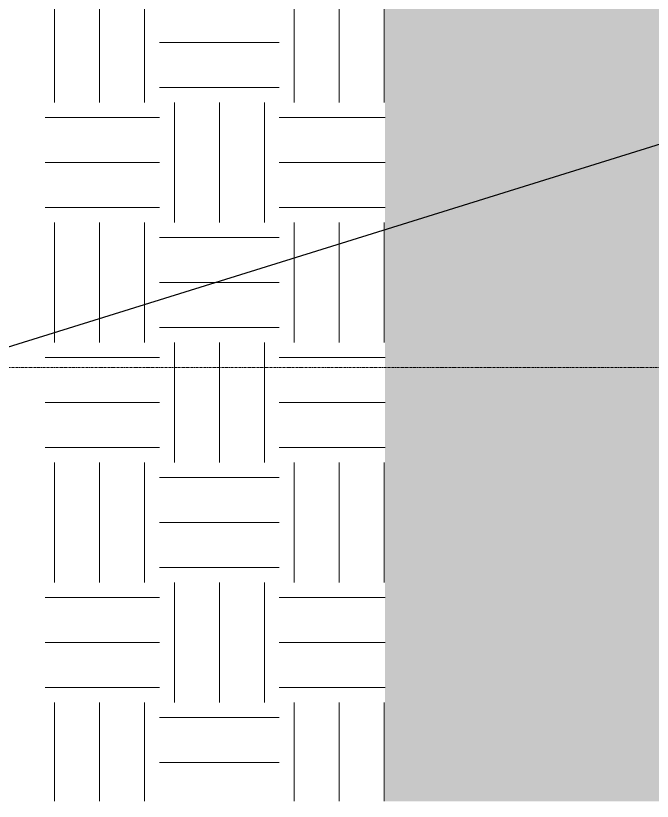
# Model space of a CAD drawing. Header units: inches. Extents: x -4168 to 4202, y -264 to 629.
# Drawn here: x 1930.7 to 2058.1, y -238.8 to -81.6 of the extents above; entities that cross this region are included whole.
import ezdxf

# ---------------------------------------------------------------- set-up
doc = ezdxf.new("R2010")
doc.units = ezdxf.units.IN
doc.header["$MEASUREMENT"] = 0
doc.linetypes.add('Grid Line 1_2_', pattern=[0.875, 0.5, -0.125, 0.125, -0.125])
for name, color, linetype, lineweight in [('0-5', 90, 'Continuous', 5), ('A-FLOR-LEVL-1', 51, 'Grid Line 1_2_', 9), ('C-TOPO-1', 252, 'Continuous', 9), ('G-ANNO-TEXT', 231, 'Continuous', 30)]:
    doc.layers.add(name, color=color, linetype=linetype, lineweight=lineweight)
pattern_1 = [(0, (-2936.56, 0), (24, 24), [24, -24]), (0, (-2936.56, 9), (24, 24), [24, -24]), (0, (-2936.56, 18), (24, 24), [24, -24]), (90, (-2933.56, 21), (-24, 24), [24, -24]), (90, (-2924.56, 21), (-24, 24), [24, -24]), (90, (-2915.56, 21), (-24, 24), [24, -24])]

# ---------------------------------------------------------------- blocks, each defined once
blk = doc.blocks.new('CTR  - Topography_rvt-3-BUILDING ELEVATION - WEST - BASEMENT WALL')
at = {"layer": 'C-TOPO-1'}
h = blk.add_hatch(dxfattribs=at)
h.set_pattern_fill('FP_3', color=256, style=0, pattern_type=2)
h.set_pattern_definition(pattern_1)
h.paths.add_polyline_path([(-4072, -238.76), (-4064.23, -238.76), (-4064.23, -59.95), (-4072, -57.7), (-4072, -147.88)], flags=0)
h = blk.add_hatch(dxfattribs=at)
h.set_pattern_fill('FP_3', color=256, style=0, pattern_type=2)
h.set_pattern_definition(pattern_1)
h.paths.add_polyline_path([(-4059.38, -238.76), (-4003.99, -238.76), (-4003.99, -68.01), (-4052.26, -61.09), (-4064.23, -59.95), (-4064.23, -238.76)], flags=0)
h = blk.add_hatch(dxfattribs=at)
h.set_pattern_fill('FP_3', color=256, style=0, pattern_type=2)
h.set_pattern_definition(pattern_1)
h.paths.add_polyline_path([(-3267.59, -238.76), (-1926.91, -238.76), (-1926.91, -87.63), (-1950.41, -90.32), (-2034.27, -90.32), (-2208.37, -90.87), (-2275.98, -91.3), (-2278.08, -91.79), (-2287.77, -91.44), (-2295.6, -91.4), (-2350.52, -90.99), (-2421.21, -89.93), (-2510.5, -90.14), (-2755.68, -88.85), (-2845.51, -88.72), (-2884.1, -84.67), (-2950.79, -84.67), (-3069.69, -87.82), (-3249.78, -89.72), (-3254.9, -89.1), (-3376.85, -93.6), (-3390.85, -93.3), (-3396.5, -93.6), (-3634.24, -93.6), (-3723.67, -82.15), (-3819.51, -66.31), (-3885.07, -65.48), (-3885.07, -73), (-3957.07, -73), (-3957.07, -65.9), (-3964.22, -65.84), (-3970.39, -65.84), (-4003.99, -68.01), (-4003.99, -238.76), (-3310.4, -238.76)], flags=0)

msp = doc.modelspace()

# ---------------------------------------------------------------- linework, layer by layer
at = {"layer": 'A-FLOR-LEVL-1'}
msp.add_line((1840.6609, -152), (4177.677, -152), dxfattribs=at)
at = {"layer": 'G-ANNO-TEXT'}
msp.add_line((2273.8613, -40.6514), (1912.7929, -152.9948), dxfattribs=at)

# ---------------------------------------------------------------- block references
at = {"layer": '0-5'}
msp.add_blockref('CTR  - Topography_rvt-3-BUILDING ELEVATION - WEST - BASEMENT WALL', (6008.6253, 0), dxfattribs=at)

doc.saveas('drawing.dxf')
